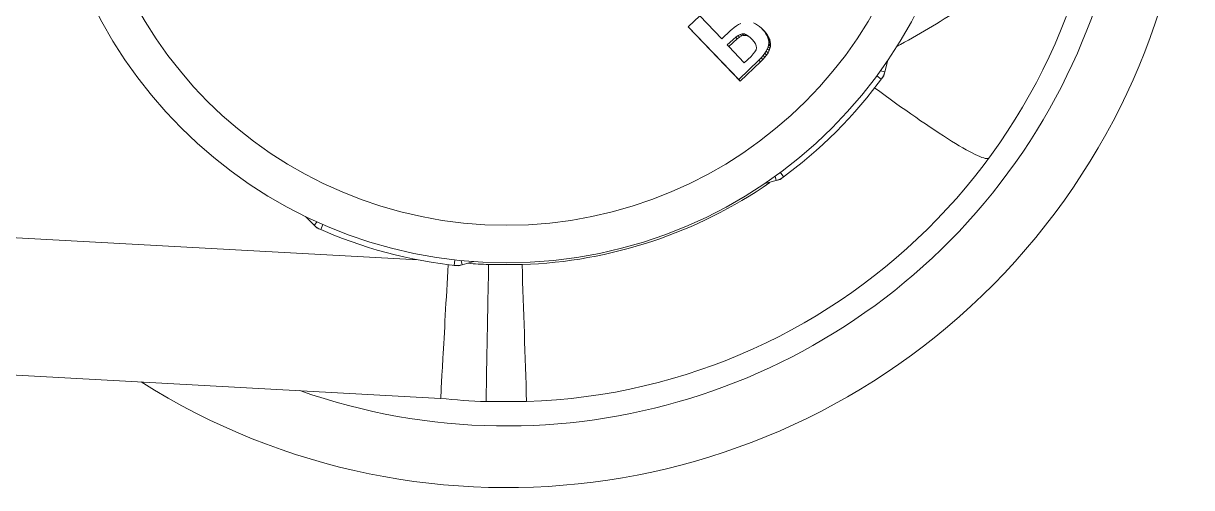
# Model space of a CAD drawing. Header units: inches. Extents: x 32 to 51.7, y 18.3 to 41.9.
# Drawn here: x 40.91444 to 40.95733, y 27.8502 to 27.86724 of the extents above; entities that cross this region are included whole.
import ezdxf

# ---------------------------------------------------------------- set-up
doc = ezdxf.new("R2010")
doc.units = ezdxf.units.IN
doc.header["$MEASUREMENT"] = 0
doc.layers.add('FURNITURE F 1 100', color=253, linetype='Continuous', lineweight=13)

msp = doc.modelspace()

# ---------------------------------------------------------------- linework, layer by layer
at = {"layer": 'FURNITURE F 1 100'}
for p, q in [((40.93927042350943, 27.86752001196417), (40.93884525021686, 27.86711305224137)), ((40.94008189875304, 27.86667204348962), (40.93927042350943, 27.86752001196417)), ((40.94078014287852, 27.86723790253448), (40.94069711834591, 27.86719857793035)), ((40.94131215779517, 27.86722004887768), (40.94123736021602, 27.86725264531831)), ((40.93884525021322, 27.86711305223751), (40.94075783016315, 27.86511352683645)), ((40.93884965647312, 27.86711701956799), (40.94069985445704, 27.86518269746441)), ((40.94039401580604, 27.86697046133848), (40.94008189875758, 27.86667204349371)), ((40.94044232846109, 27.86701512144257), (40.94039401580604, 27.8669704613387)), ((40.94052821630767, 27.86708759204701), (40.94044232874394, 27.86701512168109)), ((40.94061314621622, 27.8671487441329), (40.94052821648411, 27.86708759217411)), ((40.94069711818675, 27.86719857785486), (40.94061314637811, 27.8671487442293)), ((40.94067520099334, 27.86679502088166), (40.94075365952422, 27.86683493870917)), ((40.94075365945783, 27.86683493869143), (40.94081203964807, 27.86677696945547)), ((40.94075365952422, 27.86683493870917), (40.94082621999378, 27.86685403722638)), ((40.94082721093737, 27.86685429843985), (40.94088609026922, 27.86679646118271)), ((40.94084311032448, 27.86685540793972), (40.94091372717931, 27.86684881052836)), ((40.94091372714657, 27.86684881053132), (40.94097319284965, 27.86679093726932)), ((40.94091372686371, 27.86684880842174), (40.94098648937207, 27.86682207988063)), ((40.94098648934387, 27.86682207989086), (40.9410464475438, 27.86676402793817)), ((40.94098648882637, 27.86682207856504), (40.94106137590343, 27.86677361379291)), ((40.94138681684099, 27.86717693235321), (40.94131215779517, 27.86722004887768)), ((40.9414613480064, 27.8671241048414), (40.94138681684099, 27.86717693235321)), ((40.94153656003409, 27.86706155504746), (40.9414613480064, 27.8671241048414)), ((40.9416108247794, 27.86698849596699), (40.94153656003409, 27.86706155504746)), ((40.94154706046784, 27.86704502061318), (40.94161082490582, 27.86698849583397)), ((40.94157717352364, 27.86701325128045), (40.94154706034233, 27.86704502074551)), ((40.94157717413664, 27.8670132516779), (40.94164114150199, 27.86695651175703)), ((40.94164202975635, 27.86693517762203), (40.94157717407388, 27.86701325175384)), ((40.94164114143832, 27.86695651183343), (40.94161082478031, 27.86698849596721)), ((40.9417064353981, 27.86687791009783), (40.94164114143832, 27.86695651183343)), ((40.94164203060127, 27.86693517814454), (40.94170643544813, 27.86687791002712)), ((40.94169645365191, 27.86685805166346), (40.94164203055125, 27.8669351782148)), ((40.94169645477787, 27.8668580522685), (40.94176122637664, 27.86680026219094)), ((40.94173963134627, 27.86678108091494), (40.94169645474331, 27.86685805233012)), ((40.94176122634208, 27.86680026225302), (40.9417064353981, 27.86687791009783)), ((40.94027937706751, 27.86644510826043), (40.94059005201207, 27.86673509670207)), ((40.94027937707934, 27.8664451082477), (40.94033453034599, 27.86638448366305)), ((40.94033453033417, 27.86638448367601), (40.94064732006673, 27.86667644623365)), ((40.94090422613927, 27.86578820723273), (40.94033453034599, 27.86638448366305)), ((40.94059005201207, 27.86673509670207), (40.94067520099334, 27.86679502088166)), ((40.94059005201207, 27.86673509670207), (40.94064732006673, 27.86667644623365)), ((40.94064732006673, 27.86667644623365), (40.94073304797958, 27.86673677887982)), ((40.94067520089875, 27.86679502081527), (40.94073304797958, 27.86673677887982)), ((40.94073304807507, 27.86673677894667), (40.94081203965079, 27.86677696944046)), ((40.94081203971537, 27.8667769694732), (40.94088509307831, 27.86679619772438)), ((40.94090209758424, 27.86679757937643), (40.94097319288331, 27.86679093726637)), ((40.94097319288331, 27.86679093726637), (40.94104644757199, 27.86676402792771)), ((40.94104644757199, 27.86676402792771), (40.94112184076558, 27.86671523561129)), ((40.94106137543777, 27.86677361310601), (40.94113760463524, 27.86670503053754)), ((40.94106137587069, 27.86677361381383), (40.94112184073374, 27.86671523563243)), ((40.94112184076558, 27.86671523561129), (40.94119858502991, 27.86664618964367)), ((40.94113760459977, 27.86670503056983), (40.94119858499353, 27.86664618967595)), ((40.94119858502991, 27.86664618964367), (40.94127266861115, 27.86655937319004)), ((40.94127266861115, 27.86655937319004), (40.94132018086175, 27.86648182584847)), ((40.94132018086175, 27.86648182584847), (40.94134589965479, 27.86640781637559)), ((40.94134589965479, 27.86640781637559), (40.94135147444986, 27.86633975038169)), ((40.94177158397243, 27.86670587305068), (40.94173963267322, 27.86678108155454)), ((40.94173963270232, 27.86678108148542), (40.94180469490011, 27.86672277034834)), ((40.94180469487101, 27.86672277041792), (40.94176122634208, 27.86680026225302)), ((40.94177158555313, 27.86670587351248), (40.94183686231891, 27.86664705310884)), ((40.9417922904001, 27.86663082062135), (40.94177158553403, 27.86670587358001)), ((40.94177929074222, 27.86637534854274), (40.94179714268621, 27.86644986774352)), ((40.94179229208903, 27.86663082088442), (40.94185770732993, 27.86657149209802)), ((40.94180256449609, 27.86655671633682), (40.94179229207812, 27.86663082096491)), ((40.94179714268621, 27.86644986774352), (40.94180078983182, 27.86648277870106)), ((40.94179714267348, 27.86644986762938), (40.94186258827513, 27.86638931205332)), ((40.94180078910058, 27.86648277873426), (40.94180256619411, 27.8665567164089)), ((40.94180078981454, 27.86648277854349), (40.94186626016354, 27.86642244628181)), ((40.94180256619229, 27.86655671633523), (40.94186804932424, 27.86649688545888)), ((40.94183686229981, 27.86664705317683), (40.94180469487101, 27.86672277041792)), ((40.94185770731811, 27.8665714921792), (40.94183686229981, 27.86664705317683)), ((40.94184461361574, 27.8663142871935), (40.94186258826058, 27.86638931205378)), ((40.94186804932606, 27.86649688553323), (40.94185770731811, 27.8665714921792)), ((40.94186258828786, 27.86638931216815), (40.94186626018082, 27.86642244644052)), ((40.94186626018082, 27.86642244644052), (40.94186804932606, 27.86649688553323)), ((40.94115402859798, 27.86602680802796), (40.94090422614381, 27.86578820723705)), ((40.94123527712755, 27.8661155314687), (40.94115402877533, 27.86602680822168)), ((40.94129621114344, 27.86619724974774), (40.94123527723123, 27.86611553160876)), ((40.9413344044212, 27.86627199673737), (40.94129621119073, 27.86619724984028)), ((40.94135147444986, 27.86633975038169), (40.9413344044212, 27.86627199673737)), ((40.94143866264558, 27.86588884842215), (40.94152334678229, 27.86597450478505)), ((40.94152334678229, 27.86597450478505), (40.94159675307283, 27.86605790447855)), ((40.94152334657038, 27.86597450457132), (40.94158692513311, 27.86591071937094)), ((40.94158692534593, 27.86591071958603), (40.94166083106457, 27.86599468622715)), ((40.94159675307283, 27.86605790447855), (40.94165889207552, 27.86613985153165)), ((40.9415967529164, 27.86605790430074), (40.94166083106457, 27.86599468622715)), ((40.94165889207552, 27.86613985153165), (40.94171056707974, 27.86622033497927)), ((40.94165889194274, 27.8661398513568), (40.94172339323423, 27.86607719033484)), ((40.94166083122191, 27.86599468640632), (40.94172339323423, 27.86607719033484)), ((40.94171056707974, 27.86622033497927), (40.94175016091658, 27.86629857343153)), ((40.94171056699152, 27.86622033484125), (40.94177542043936, 27.86615822073734)), ((40.94172339336792, 27.86607719051106), (40.94177542043936, 27.86615822073734)), ((40.94175016091658, 27.86629857343153), (40.94177929074222, 27.86637534854274)), ((40.94175016084746, 27.86629857329419), (40.94181528449253, 27.86623699063578)), ((40.94177542052849, 27.86615822087627), (40.94181528449253, 27.86623699063578)), ((40.94177929069947, 27.86637534842905), (40.94184461357209, 27.8663142870789)), ((40.94181528456257, 27.86623699077402), (40.94184461357209, 27.8663142870789)), ((40.94069985445704, 27.86518269746441), (40.94143866264558, 27.86588884842215)), ((40.94075783017588, 27.86511352682394), (40.9415016646296, 27.8658244801429)), ((40.94143866219811, 27.86588884799514), (40.9415016646296, 27.8658244801429)), ((40.9415016650798, 27.86582448057263), (40.94158692513311, 27.86591071937094)), ((40.94606214130154, 27.86545779391665), (40.94617558925593, 27.8658817104433)), ((40.92892818076844, 27.85856022830669), (40.80611988749907, 27.86530596165151)), ((40.94069985444521, 27.86518269747692), (40.94075783016315, 27.86511352683645)), ((40.94593197057448, 27.86518757908696), (40.9457695578064, 27.86530758609772)), ((40.94606214130154, 27.86545779391665), (40.94590880848109, 27.8654988286339)), ((40.94602317270319, 27.86531218147977), (40.94606214130154, 27.86545779391665)), ((40.94234913130249, 27.86160252882517), (40.94222902411975, 27.86176486752809)), ((40.94165515037066, 27.86135848197021), (40.9420789968287, 27.8614721914232)), ((40.9420789968287, 27.8614721914232), (40.9420378675256, 27.86162549889989)), ((40.9420789968287, 27.8614721914232), (40.94222458519808, 27.86151124984529)), ((40.80583960205486, 27.86028348483658), (40.92975662726413, 27.85347684998553)), ((40.92479843000429, 27.86014664992965), (40.92510882850884, 27.859836442856)), ((40.92510882850884, 27.859836442856), (40.9252210320271, 27.85994871561545)), ((40.92510882850884, 27.85983644285646), (40.92521544827987, 27.85972988884053)), ((40.92535677124643, 27.85966766824024), (40.92543730709595, 27.85985285346303)), ((40.93025293548335, 27.85835736354418), (40.93027565821895, 27.85855802063245)), ((40.93040644538515, 27.85834068138045), (40.93055203375361, 27.85837973980231)), ((40.93055203375361, 27.85837973980231), (40.93051090445142, 27.85853304727923)), ((40.93055203375361, 27.85837973980231), (40.93097588021165, 27.85849344925553)), ((40.93274509533303, 27.85838707383866), (40.93151812959577, 27.85838707383866)), ((40.93142318908004, 27.85335702584187), (40.93291068935169, 27.85335702584187))]:
    msp.add_line(p, q, dxfattribs=at)
for radius in [0.0169002236195937, 0.01552095860103648]:
    msp.add_circle((40.93217731285559, 27.87535091401126), radius, dxfattribs=at)
for centre, radius, start, end in [((40.93217731285559, 27.87535091401126), 0.02515023998424043, 237.7481109269532, 122.2518725554108), ((40.93217731285559, 27.87535091401126), 0.02288671838565883, 250.6195147914999, 109.3804902793559), ((40.93216693924906, 27.87535091401126), 0.02200645998621045, 271.9367887965081, 88.06319444105704), ((40.93217731285559, 27.87535091401126), 0.01710216318928355, 305.9787716793552, 324.0565637421847), ((40.94528469256393, 27.86566585367175), 0.0008048076794956975, 323.5392554781566, 345.0176733188914), ((40.93217134520337, 27.87535091401126), 0.01697641198936232, 271.9369525663612, 304.7391330542814), ((40.94187045749341, 27.86224951165739), 0.0008048076794956946, 285.0176733185805, 306.4960911607204), ((40.92567773791116, 27.86040570333532), 0.0008048076794956975, 225.0176733191738, 246.4960911593237), ((40.93217731285559, 27.87535091401126), 0.01710216318928354, 245.9787716825248, 264.0565953234234), ((40.93034349441832, 27.85915706003673), 0.0008048076794956961, 263.5392554775238, 285.0176733185805), ((40.93217134520337, 27.87535091401126), 0.0169764119893629, 265.2093967207751, 267.7948379858362), ((39.49720686371411, 27.80858155379222), 1.436401865090382, 1.786311538911077, 1.986946370927335), ((40.93216693924906, 27.87535091401126), 0.02200645998621127, 263.7119222451935, 268.0632113341026)]:
    msp.add_arc(centre, radius, start, end, dxfattribs=at)
for points, knots in [([(40.95417339923524, 27.87535091401126), (40.95417339923524, 27.87444974934463), (40.95396213932572, 27.87356635169701), (40.95311970869962, 27.8718011874623), (40.95249629265227, 27.87094277583513), (40.95087844654218, 27.86928065458503), (40.94989254549337, 27.86848949724911), (40.94807252998244, 27.86727603232951), (40.94728643093431, 27.86681217376529), (40.94648288817253, 27.86638131190532)], [0, 0, 0, 0, 0.25, 0.25, 0.5, 0.5, 0.75, 0.75, 0.9155368201987205, 0.9155368201987205, 0.9155368201987205, 0.9155368201987205]), ([(40.94988478689056, 27.86229862853859), (40.94980929390358, 27.86219615045227), (40.94930447424186, 27.8624293354387), (40.94774815813408, 27.86339777639134), (40.94671968779285, 27.86411113243569), (40.94568282913652, 27.86487723584785)], [0, 0, 0, 0, 0.5, 0.5, 0.9850654121323671, 0.9850654121323671, 0.9850654121323671, 0.9850654121323671]), ([(40.93003110881337, 27.85838907361856), (40.92996053273028, 27.85710930906564), (40.92989093101615, 27.85585075565653), (40.92978865444339, 27.85401804645583), (40.92975777720012, 27.85347678682067), (40.92975662715953, 27.8534768499969)], [0.01442621218569892, 0.01442621218569892, 0.01442621218569892, 0.01442621218569892, 0.5, 0.5, 1, 1, 1, 1]), ([(40.93142318908004, 27.85335702584187), (40.93142435285672, 27.85335702584187), (40.93143457912784, 27.85390187441724), (40.93146866073012, 27.85575662032895), (40.93149295250414, 27.85707751818993), (40.93151812959577, 27.85838707383866)], [0, 0, 0, 0, 0.5, 0.5, 1, 1, 1, 1])]:
    msp.add_open_spline(points, degree=3, knots=knots, dxfattribs=at)

doc.saveas('drawing.dxf')
